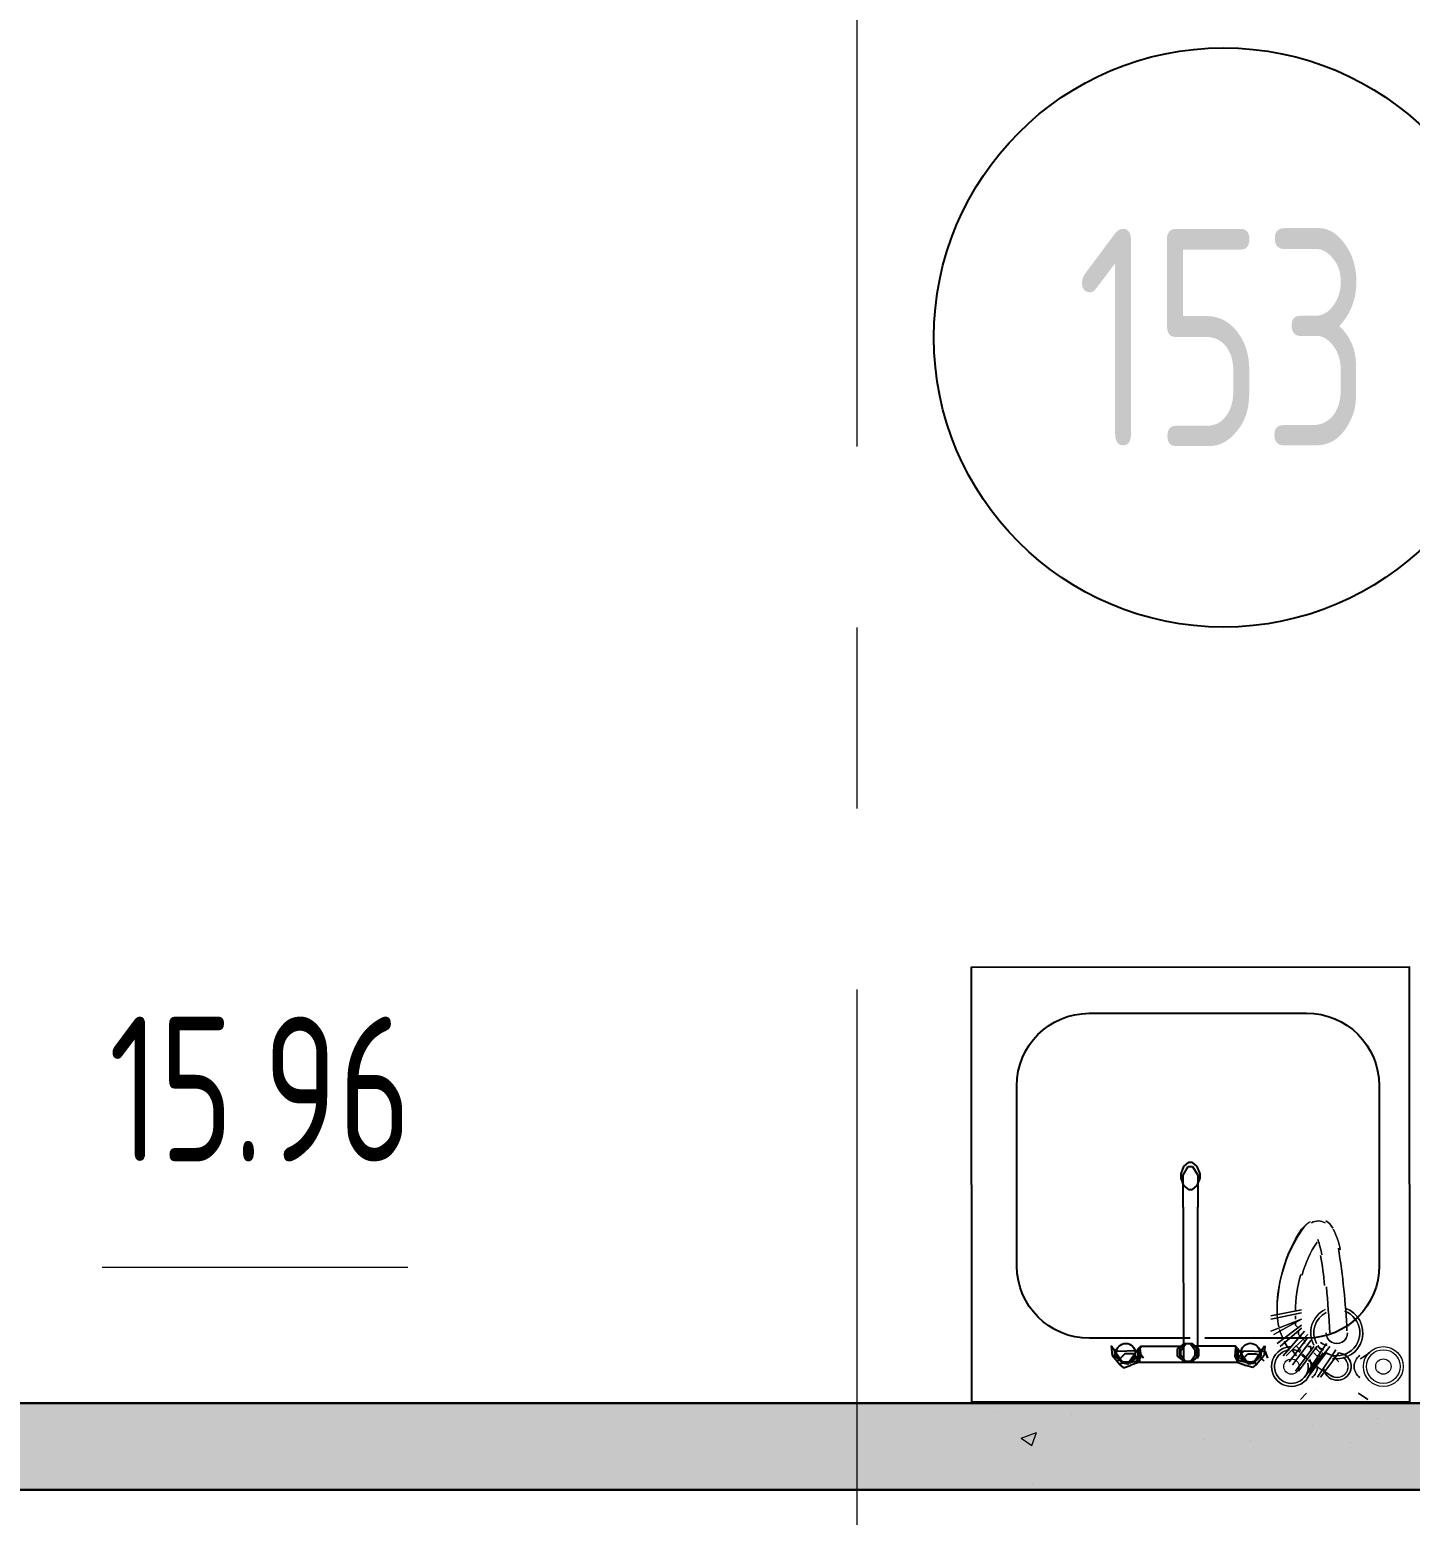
# Model space of a CAD drawing. Header units: millimetres. Extents: x -391859 to 9713180, y -178574 to 166066.
# Drawn here: x -216376 to -214470, y 115637 to 117689 of the extents above; entities that cross this region are included whole.
import ezdxf
from ezdxf import colors
from ezdxf.entities.mleader import LeaderData, LeaderLine
from ezdxf.enums import TextEntityAlignment as Align
from ezdxf.math import Vec2, Vec3

# ---------------------------------------------------------------- set-up
doc = ezdxf.new("R2010")
doc.units = ezdxf.units.MM
doc.header["$MEASUREMENT"] = 0
doc.linetypes.add('CENTER', pattern=[2, 1.25, -0.25, 0.25, -0.25])
doc.layers.get('0').update_dxf_attribs({"lineweight": 9})
for name, color, linetype, lineweight in [('_АР ТЕКСТ', 7, 'Continuous', 25), ('АР_Маркер экспликации', 7, 'Continuous', 13), ('АР_Номер помещения', 7, 'Continuous', 25), ('АР_Оси', 7, 'Continuous', 9), ('АР_Отметки', 7, 'Continuous', 15), ('АР_Перегородки газоблок', 7, 'Continuous', 30), ('АР_Перегородки газоблок_Штрих', 7, 'Continuous', 5), ('АР_Помещения_площадь', 7, 'Continuous', 9), ('ТХ_пищеблок', 7, 'Continuous', 20)]:
    doc.layers.add(name, color=color, linetype=linetype, lineweight=lineweight)
doc.styles.add('ISOCPEUR', font='isocpeur.ttf', dxfattribs={"width": 0.7})
doc.styles.get("Standard").update_dxf_attribs({"font": 'isocpeur.ttf'})

# ---------------------------------------------------------------- blocks, each defined once
blk = doc.blocks.new('*U52')
at = {"layer": 'АР_Номер помещения', "color": 7}
blk.add_circle((2520.3, -1416.1), 400, dxfattribs=at)
at = {"layer": 'АР_Помещения_площадь', "color": 7}
blk.add_line((1394.2, -2700.6), (971.9, -2700.6), dxfattribs=at)
at = {"color": 7, "style": 'ISOCPEUR', "width": 0.7, "flags": 1}
blk.add_attdef('КАТЕГОРИЯ', (-499.2, -2092.2), '', height=250, dxfattribs=at)
at = {"layer": 'АР_Номер помещения', "color": 7, "style": 'ISOCPEUR', "width": 0.7}
blk.add_attdef('НОМЕР_ПОМЕЩЕНИЯ', text='', height=300, dxfattribs=at).set_placement((2520.3, -1416.1), align=Align.MIDDLE_CENTER)
at = {"layer": 'АР_Помещения_площадь', "color": 7, "lineweight": 30, "width": 0.7, "flags": 104}
blk.add_attdef('ИМЯ_ПОМЕЩЕНИЯ', text='', height=100, dxfattribs=at).set_placement((157.6, 1217.1), align=Align.MIDDLE_CENTER)
at = {"layer": 'АР_Помещения_площадь', "color": 7, "style": 'ISOCPEUR', "width": 0.7}
blk.add_attdef('ПЛОЩАДЬ_ПОМЕЩЕНИЯ', text='', height=200, dxfattribs=at).set_placement((1399.1, -2454.1), align=Align.MIDDLE_RIGHT)
blk = doc.blocks.new('_DotSmall')
at = {"color": 0, "linetype": 'ByBlock', "const_width": 0.5}
blk.add_lwpolyline([(-0.0625, 0, 1), (0.0625, 0, 1)], format="xyb", close=True, dxfattribs=at)

msp = doc.modelspace()

# ---------------------------------------------------------------- hatches: boundary and pattern name
at = {"layer": 'АР_Перегородки газоблок_Штрих', "ltscale": 100}
h = msp.add_hatch(dxfattribs=at)
h.set_pattern_fill('AR-CONC', color=256, scale=30)
h.set_pattern_definition([(50, (0, 0), (215.17805, -18.82564), [22.5, -247.5]), (355, (0, 0), (-41.6254, 225.65764), [18, -198]), (100.45144, (17.93, -1.57), (173.55265, 206.832), [19.12206, -210.34263]), (46.1842, (0, 60), (320.1724, -49.65578), [33.75, -371.25]), (96.63564, (26.68, 55.86), (280.3986, 292.23558), [28.6831, -315.51413]), (351.18416, (0, 60), (280.3986, 292.2356), [27, -297]), (21, (30, 45), (179.07212, -120.78567), [22.5, -247.5]), (326, (30, 45), (72.9946, 217.54501), [18, -198]), (71.45144, (44.92, 34.93), (252.06671, 96.75935), [19.12206, -210.34263]), (37.5, (0, 0), (3.647957, 99.868156), [0, -195.6, 0, -201, 0, -198.75]), (7.5, (0, 0), (78.92086, 118.323514), [0, -114.6, 0, -191.1, 0, -75.75]), (327.5, (-66.9, 0), (160.14673, -6.766462), [0, -75, 0, -234, 0, -310.5]), (317.5, (-96.9, 0), (174.95585, 30.031495), [0, -97.5, 0, -155.4, 0, -220.5])])
h.paths.add_polyline_path([(-212900.818, 116002.265), (-212785.354, 116002.265), (-212785.354, 116122.265), (-213020.818, 116122.265), (-213020.818, 115791.954), (-217983.915, 115791.924), (-217983.915, 115671.924), (-212900.818, 115671.954)])

# ---------------------------------------------------------------- linework, layer by layer
at = {"layer": 'АР_Оси', "linetype": 'CENTER', "ltscale": 1000}
msp.add_line((-215233.915, 134363.151), (-215233.915, 78630.803), dxfattribs=at)
at = {"layer": 'АР_Перегородки газоблок', "ltscale": 100}
for p, q in [((-217983.915, 115791.924), (-213020.818, 115791.954)), ((-217983.914, 115671.924), (-212900.818, 115671.954))]:
    msp.add_line(p, q, dxfattribs=at)
at = {"layer": 'АР_Перегородки газоблок_Штрих', "linetype": 'Continuous', "ltscale": 100}
for p, q in [((-214964.736, 115790.425), (-214964.736, 115790.425)), ((-215039.838, 115780.537), (-215039.838, 115780.537)), ((-214936.983, 115775.994), (-214936.983, 115775.994)), ((-214515.187, 115770.187), (-214515.187, 115770.187)), ((-215006.772, 115743.28), (-214985.766, 115751.343)), ((-214991.847, 115733.214), (-214985.764, 115751.343)), ((-214603.902, 115760.919), (-214603.902, 115760.919)), ((-215006.772, 115743.28), (-214991.849, 115733.214)), ((-214755.434, 115741.714), (-214755.434, 115741.714)), ((-214690.143, 115740.155), (-214690.143, 115740.155)), ((-214551.851, 115736.849), (-214551.851, 115736.849)), ((-214990.604, 115678.909), (-214990.604, 115678.909))]:
    msp.add_line(p, q, dxfattribs=at)
at = {"layer": 'ТХ_пищеблок', "linetype": 'ByBlock', "lineweight": -2, "ltscale": 100}
for p, q in [((-214786.063, 116108.639, 0), (-214782.072, 116118.643, 0)), ((-214783.061, 116106.642, 0), (-214776.072, 116118.648, 0)), ((-214782.072, 116118.643, 0), (-214775.077, 116124.649, 0)), ((-214776.072, 116118.648, 0), (-214770.072, 116118.653, 0)), ((-214775.077, 116124.649, 0), (-214771.077, 116124.652, 0)), ((-214771.077, 116124.652, 0), (-214764.072, 116118.658, 0)), ((-214770.072, 116118.653, 0), (-214763.061, 116106.659, 0)), ((-214764.072, 116118.658, 0), (-214760.063, 116108.662, 0)), ((-214786.058, 116102.639, 0), (-214786.063, 116108.639, 0)), ((-214782.049, 116092.643, 0), (-214786.058, 116102.639, 0)), ((-214783.023, 116062.642, 0), (-214783.061, 116106.642, 0)), ((-214760.058, 116102.662, 0), (-214764.049, 116092.658, 0)), ((-214763.061, 116106.659, 0), (-214763.023, 116062.659, 0)), ((-214760.063, 116108.662, 0), (-214760.058, 116102.662, 0)), ((-214775.044, 116086.649, 0), (-214782.049, 116092.643, 0)), ((-214771.044, 116086.652, 0), (-214775.044, 116086.649, 0)), ((-214764.049, 116092.658, 0), (-214771.044, 116086.652, 0)), ((-214783.023, 116062.642, 0), (-214782.839, 115853.671, 0)), ((-214762.839, 115853.621, 0), (-214763.023, 116062.659, 0)), ((-214866.352, 115846.826, 0), (-214882.307, 115870.856, 0)), ((-214882.307, 115870.856, 0), (-214881.331, 115857.854, 0)), ((-214866.352, 115846.826, 0), (-214882.307, 115870.856, 0)), ((-214844.313, 115867.786, 0), (-214841.307, 115870.78, 0)), ((-214844.313, 115867.786, 0), (-214841.307, 115870.78, 0)), ((-214841.307, 115870.78, 0), (-214842.313, 115867.782, 0)), ((-214841.307, 115870.78, 0), (-214842.313, 115867.782, 0)), ((-214841.415, 115870.457, 0), (-214786.299, 115870.505, 0)), ((-214782.302, 115873.67, 0), (-214791.315, 115866.687, 0)), ((-214782.302, 115873.67, 0), (-214791.315, 115866.687, 0)), ((-214781.302, 115873.669, 0), (-214788.315, 115866.682, 0)), ((-214781.302, 115873.669, 0), (-214788.315, 115866.682, 0)), ((-214786.389, 115864.456, 0), (-214779.37, 115873.649, 0)), ((-214770.302, 115873.648, 0), (-214782.302, 115873.67, 0)), ((-214770.302, 115873.648, 0), (-214782.302, 115873.67, 0)), ((-214766.335, 115864.474, 0), (-214773.37, 115873.654, 0)), ((-214764.315, 115866.637, 0), (-214771.302, 115873.65, 0)), ((-214764.315, 115866.637, 0), (-214771.302, 115873.65, 0)), ((-214761.315, 115866.632, 0), (-214770.302, 115873.648, 0)), ((-214761.315, 115866.632, 0), (-214770.302, 115873.648, 0)), ((-214711.182, 115870.571, 0), (-214766.299, 115870.523, 0)), ((-214711.291, 115870.894, 0), (-214710.28, 115867.898, 0)), ((-214708.28, 115867.905, 0), (-214711.291, 115870.894, 0)), ((-214711.291, 115870.894, 0), (-214710.28, 115867.898, 0)), ((-214708.28, 115867.905, 0), (-214711.291, 115870.894, 0)), ((-214686.205, 115846.985, 0), (-214670.292, 115871.042, 0)), ((-214686.205, 115846.985, 0), (-214670.292, 115871.042, 0)), ((-214670.292, 115871.042, 0), (-214671.245, 115858.039, 0)), ((-214870.355, 115844.834, 0), (-214881.331, 115857.854, 0)), ((-214870.355, 115844.834, 0), (-214881.331, 115857.854, 0)), ((-214875.83, 115862.949, 0), (-214878.847, 115853.954, 0)), ((-214875.83, 115862.949, 0), (-214878.847, 115853.954, 0)), ((-214877.333, 115856.847, 0), (-214877.315, 115866.847, 0)), ((-214877.333, 115856.847, 0), (-214877.315, 115866.847, 0)), ((-214877.333, 115856.847, 0), (-214867.35, 115847.828, 0)), ((-214877.333, 115856.847, 0), (-214867.35, 115847.828, 0)), ((-214845.828, 115863.893, 0), (-214875.83, 115862.949, 0)), ((-214845.828, 115863.893, 0), (-214875.83, 115862.949, 0)), ((-214863.836, 115859.926, 0), (-214873.854, 115849.945, 0)), ((-214863.836, 115859.926, 0), (-214873.854, 115849.945, 0)), ((-214870.355, 115844.834, 0), (-214868.35, 115847.83, 0)), ((-214870.355, 115844.834, 0), (-214868.35, 115847.83, 0)), ((-214868.35, 115847.83, 0), (-214866.352, 115846.826, 0)), ((-214868.35, 115847.83, 0), (-214866.352, 115846.826, 0)), ((-214867.35, 115847.828, 0), (-214855.35, 115847.806, 0)), ((-214867.35, 115847.828, 0), (-214855.35, 115847.806, 0)), ((-214851.836, 115859.904, 0), (-214863.836, 115859.926, 0)), ((-214851.836, 115859.904, 0), (-214863.836, 115859.926, 0)), ((-214859.354, 115845.813, 0), (-214858.35, 115847.812, 0)), ((-214859.354, 115845.813, 0), (-214858.35, 115847.812, 0)), ((-214844.313, 115867.786, 0), (-214858.35, 115847.812, 0)), ((-214844.313, 115867.786, 0), (-214858.35, 115847.812, 0)), ((-214858.35, 115847.812, 0), (-214847.346, 115849.791, 0)), ((-214858.35, 115847.812, 0), (-214847.346, 115849.791, 0)), ((-214845.35, 115847.787, 0), (-214856.357, 115843.808, 0)), ((-214845.35, 115847.787, 0), (-214856.357, 115843.808, 0)), ((-214855.35, 115847.806, 0), (-214845.333, 115856.787, 0)), ((-214855.35, 115847.806, 0), (-214845.333, 115856.787, 0)), ((-214841.854, 115849.885, 0), (-214851.836, 115859.904, 0)), ((-214841.854, 115849.885, 0), (-214851.836, 115859.904, 0)), ((-214847.346, 115849.791, 0), (-214842.329, 115858.782, 0)), ((-214847.346, 115849.791, 0), (-214842.329, 115858.782, 0)), ((-214837.847, 115853.878, 0), (-214845.828, 115863.893, 0)), ((-214837.847, 115853.878, 0), (-214845.828, 115863.893, 0)), ((-214845.35, 115847.787, 0), (-214841.333, 115856.78, 0)), ((-214845.35, 115847.787, 0), (-214841.333, 115856.78, 0)), ((-214707.208, 115847.909, 0), (-214845.35, 115847.787, 0)), ((-214845.333, 115856.787, 0), (-214845.315, 115866.787, 0)), ((-214845.333, 115856.787, 0), (-214845.315, 115866.787, 0)), ((-214842.329, 115858.782, 0), (-214844.313, 115867.786, 0)), ((-214842.329, 115858.782, 0), (-214844.313, 115867.786, 0)), ((-214841.333, 115856.78, 0), (-214842.313, 115867.782, 0)), ((-214841.333, 115856.78, 0), (-214842.313, 115867.782, 0)), ((-214791.315, 115866.687, 0), (-214791.333, 115856.687, 0)), ((-214791.315, 115866.687, 0), (-214791.333, 115856.687, 0)), ((-214791.333, 115856.687, 0), (-214782.346, 115849.671, 0)), ((-214791.333, 115856.687, 0), (-214782.346, 115849.671, 0)), ((-214788.315, 115866.682, 0), (-214788.335, 115855.682, 0)), ((-214788.315, 115866.682, 0), (-214788.335, 115855.682, 0)), ((-214788.335, 115855.682, 0), (-214781.348, 115848.669, 0)), ((-214788.335, 115855.682, 0), (-214781.348, 115848.669, 0)), ((-214786.384, 115858.623, 0), (-214786.389, 115864.456, 0)), ((-214786.33, 115858.678, 0), (-214779.348, 115848.665, 0)), ((-214786.33, 115858.678, 0), (-214779.348, 115848.665, 0)), ((-214782.346, 115849.671, 0), (-214770.346, 115849.648, 0)), ((-214782.346, 115849.671, 0), (-214770.346, 115849.648, 0)), ((-214781.348, 115848.669, 0), (-214771.348, 115848.65, 0)), ((-214781.348, 115848.669, 0), (-214771.348, 115848.65, 0)), ((-214773.348, 115848.654, 0), (-214766.33, 115858.641, 0)), ((-214773.348, 115848.654, 0), (-214766.33, 115858.641, 0)), ((-214771.348, 115848.65, 0), (-214764.335, 115855.637, 0)), ((-214771.348, 115848.65, 0), (-214764.335, 115855.637, 0)), ((-214770.346, 115849.648, 0), (-214761.333, 115856.632, 0)), ((-214770.346, 115849.648, 0), (-214761.333, 115856.632, 0)), ((-214766.33, 115858.641, 0), (-214766.335, 115864.474, 0)), ((-214764.335, 115855.637, 0), (-214764.315, 115866.637, 0)), ((-214764.335, 115855.637, 0), (-214764.315, 115866.637, 0)), ((-214761.333, 115856.632, 0), (-214761.315, 115866.632, 0)), ((-214761.333, 115856.632, 0), (-214761.315, 115866.632, 0)), ((-214711.241, 115856.894, 0), (-214710.28, 115867.898, 0)), ((-214711.241, 115856.894, 0), (-214710.28, 115867.898, 0)), ((-214707.208, 115847.909, 0), (-214711.241, 115856.894, 0)), ((-214707.208, 115847.909, 0), (-214711.241, 115856.894, 0)), ((-214710.248, 115858.898, 0), (-214708.28, 115867.905, 0)), ((-214710.248, 115858.898, 0), (-214708.28, 115867.905, 0)), ((-214705.215, 115849.916, 0), (-214710.248, 115858.898, 0)), ((-214705.215, 115849.916, 0), (-214710.248, 115858.898, 0)), ((-214708.28, 115867.905, 0), (-214694.208, 115847.956, 0)), ((-214708.28, 115867.905, 0), (-214694.208, 115847.956, 0)), ((-214707.831, 115853.992, 0), (-214699.867, 115864.021, 0)), ((-214707.831, 115853.992, 0), (-214699.867, 115864.021, 0)), ((-214707.241, 115856.909, 0), (-214707.277, 115866.909, 0)), ((-214707.241, 115856.909, 0), (-214707.277, 115866.909, 0)), ((-214697.208, 115847.945, 0), (-214707.241, 115856.909, 0)), ((-214697.208, 115847.945, 0), (-214707.241, 115856.909, 0)), ((-214707.208, 115847.909, 0), (-214696.194, 115843.949, 0)), ((-214707.208, 115847.909, 0), (-214696.194, 115843.949, 0)), ((-214694.208, 115847.956, 0), (-214705.215, 115849.916, 0)), ((-214694.208, 115847.956, 0), (-214705.215, 115849.916, 0)), ((-214703.817, 115850.007, 0), (-214693.853, 115860.043, 0)), ((-214703.817, 115850.007, 0), (-214693.853, 115860.043, 0)), ((-214699.867, 115864.021, 0), (-214669.864, 115863.13, 0)), ((-214699.867, 115864.021, 0), (-214669.864, 115863.13, 0)), ((-214685.208, 115847.988, 0), (-214697.208, 115847.945, 0)), ((-214685.208, 115847.988, 0), (-214697.208, 115847.945, 0)), ((-214693.201, 115845.96, 0), (-214694.208, 115847.956, 0)), ((-214693.201, 115845.96, 0), (-214694.208, 115847.956, 0)), ((-214693.853, 115860.043, 0), (-214681.853, 115860.086, 0)), ((-214693.853, 115860.043, 0), (-214681.853, 115860.086, 0)), ((-214684.208, 115847.992, 0), (-214686.205, 115846.985, 0)), ((-214684.208, 115847.992, 0), (-214686.205, 115846.985, 0)), ((-214675.241, 115857.025, 0), (-214685.208, 115847.988, 0)), ((-214675.241, 115857.025, 0), (-214685.208, 115847.988, 0)), ((-214682.197, 115844.999, 0), (-214684.208, 115847.992, 0)), ((-214682.197, 115844.999, 0), (-214684.208, 115847.992, 0)), ((-214682.197, 115844.999, 0), (-214671.245, 115858.039, 0)), ((-214682.197, 115844.999, 0), (-214671.245, 115858.039, 0)), ((-214681.853, 115860.086, 0), (-214671.817, 115850.123, 0)), ((-214681.853, 115860.086, 0), (-214671.817, 115850.123, 0)), ((-214675.241, 115857.025, 0), (-214675.277, 115867.024, 0)), ((-214675.241, 115857.025, 0), (-214675.277, 115867.024, 0)), ((-214669.864, 115863.13, 0), (-214666.831, 115854.141, 0)), ((-214669.864, 115863.13, 0), (-214666.831, 115854.141, 0)), ((-214870.355, 115844.834, 0), (-214865.363, 115840.825, 0)), ((-214870.355, 115844.834, 0), (-214865.363, 115840.825, 0)), ((-214859.354, 115845.813, 0), (-214866.352, 115846.826, 0)), ((-214859.354, 115845.813, 0), (-214866.352, 115846.826, 0)), ((-214865.363, 115840.825, 0), (-214856.357, 115843.808, 0)), ((-214865.363, 115840.825, 0), (-214856.357, 115843.808, 0)), ((-214687.183, 115840.981, 0), (-214696.194, 115843.949, 0)), ((-214687.183, 115840.981, 0), (-214696.194, 115843.949, 0)), ((-214693.201, 115845.96, 0), (-214686.205, 115846.985, 0)), ((-214693.201, 115845.96, 0), (-214686.205, 115846.985, 0)), ((-214682.197, 115844.999, 0), (-214687.183, 115840.981, 0)), ((-214682.197, 115844.999, 0), (-214687.183, 115840.981, 0))]:
    msp.add_line(p, q, dxfattribs=at)
at = {"layer": 'ТХ_пищеблок', "linetype": 'ByBlock', "lineweight": -2, "ltscale": 100, "elevation": 0}
msp.add_lwpolyline([(-215075.293, 115793.561), (-214470.293, 115794.093), (-214470.821, 116394.092), (-215075.821, 116393.561), (-215075.293, 115793.561)], dxfattribs=at)
msp.add_lwpolyline([(-214773.373, 115881.555), (-214912.57, 115881.432, -0.41421356), (-215012.658, 115981.344), (-215012.877, 116230.162, -0.41421356), (-214912.965, 116330.25), (-214612.712, 116330.514, -0.41421356), (-214512.624, 116230.602), (-214512.405, 115981.784, -0.41421356), (-214612.317, 115881.696), (-214753.373, 115881.572)], format="xyb", dxfattribs=at)
at = {"layer": 'ТХ_пищеблок', "lineweight": 0, "elevation": 0}
for points in [[(-214619.724, 116032.032, -0.09840242), (-214607.902, 116042.335, 0.09840242), (-214619.173, 116030.938, 0.15388515), (-214653.462, 115915.063, -0.15388515), (-214619.724, 116032.032)], [(-214579.598, 115829.697, -0.01635872), (-214599.218, 115842.653, 0.01635872), (-214578.248, 115829.981, 1.00010927), (-214562.187, 115854.856, -1.00010927), (-214579.598, 115829.697)]]:
    msp.add_lwpolyline(points, format="xyb", dxfattribs=at)
for points in [[(-214586.969, 116040.942, 0.2632025), (-214605.717, 116040.976, -0.2632025)], [(-214576.647, 116033.661, 0.12844582), (-214586.303, 116043.647, -0.12844582)], [(-214598.105, 116014.126, 0.08656164), (-214619.045, 115968.544, -0.08656164)], [(-214591.647, 115996.833, 0.04864184), (-214597.402, 116017.837, -0.04864184)], [(-214566.159, 116003.615, 0.07679291), (-214575.933, 116032.328, -0.07679291)], [(-214587.809, 115954.256, 0.02168797), (-214593.453, 115995.946, -0.02168797)], [(-214557.042, 115891.512, 0.03015253), (-214568.852, 116005.91, -0.03015253)], [(-214620.552, 115969.563, 0.07349664), (-214628.109, 115918.793, -0.07349664)], [(-214580.583, 115888.989, 0.00853105), (-214585.437, 115952.596, -0.00853105)], [(-214653.329, 115913.107, 0.04370781), (-214650.993, 115897.426, -0.04370781)], [(-214587.028, 115921.179, 0.42310274), (-214602.675, 115872.009, -0.42310274)], [(-214585.82, 115917.043, 0.41377937), (-214599.065, 115874.202, -0.41377937)], [(-214587.857, 115862.11, 1.10870739), (-214559.974, 115918.767, -1.10870739)], [(-214576.959, 115853.523, 0.92184374), (-214559.35, 115923.008, -0.92184374)], [(-214650.026, 115893.723, 0.0388219), (-214645.151, 115880.551, -0.0388219)], [(-214585.797, 115888.989, 1.00004927), (-214556.178, 115888.989, -1.00004927)], [(-214632.537, 115869.902, 3.34951428), (-214608.028, 115852.333, -3.34951428)], [(-214643.454, 115877.061, 0.03044554), (-214637.86, 115867.617, -0.03044554)], [(-214627.613, 115871.493, 0.02007072), (-214620.458, 115864.419, -0.02007072)], [(-214600.417, 115868.317, 0.07123573), (-214593.425, 115860.882, -0.07123573)], [(-214597.331, 115871.295, 0.07580068), (-214590.871, 115864.255, -0.07580068)], [(-214593.66, 115875.487, 0.07149662), (-214584.298, 115871.301, -0.07149662)], [(-214636.242, 115865.554, 2.57340025), (-214610.868, 115847.013, -2.57340025)], [(-214633.277, 115865.562, 0.02104874), (-214626.684, 115857.387, -0.02104874)], [(-214621.438, 115862.212, 0.12112211), (-214632.006, 115865.635, -0.12112211)], [(-214620.409, 115858.89, 0.00686651), (-214612.988, 115852.915, -0.00686651)], [(-214612.314, 115851.637, 0.11157132), (-214618.346, 115859.924, -0.11157132)], [(-214609.979, 115850.584, 0.00687827), (-214602.282, 115844.851, -0.00687827)], [(-214588.014, 115835.656, 1.87914847), (-214569.798, 115861.451, -1.87914847)], [(-214587.101, 115833.623, 1.63957321), (-214567.569, 115861.289, -1.63957321)], [(-214539.257, 115857.709, 0.50296208), (-214539.257, 115827.145, -0.50296208)], [(-214605.407, 115827.137, 0.23260256), (-214597.72, 115842.082, -0.23260256)], [(-214589.152, 115840.426, 0.03991135), (-214588.598, 115837.455, -0.03991135)]]:
    msp.add_lwpolyline(points, format="xyb", close=True, dxfattribs=at)
for points in [[(-214619.646, 115920.723), (-214661.958, 115912.26)], [(-214661.958, 115908.029), (-214619.646, 115916.492)], [(-214628.108, 115912.26), (-214628.108, 115908.029)], [(-214619.646, 115908.029), (-214661.958, 115891.104), (-214619.646, 115908.029), (-214657.727, 115886.873)], [(-214619.646, 115899.567), (-214653.495, 115874.18)], [(-214649.264, 115869.949), (-214619.646, 115895.336)], [(-214615.415, 115891.104), (-214645.033, 115857.255)], [(-214628.108, 115903.798), (-214628.108, 115899.567), (-214623.877, 115895.336), (-214628.108, 115899.567)], [(-214623.877, 115891.104), (-214623.877, 115886.873), (-214619.646, 115882.642), (-214615.415, 115878.411), (-214615.415, 115874.18), (-214615.415, 115878.411), (-214619.646, 115882.642), (-214623.877, 115886.873)], [(-214640.802, 115857.255), (-214611.183, 115886.873)], [(-214611.183, 115882.642), (-214636.571, 115848.793)], [(-214632.339, 115844.561), (-214606.952, 115878.411)], [(-214602.721, 115869.949), (-214628.108, 115836.099)], [(-214623.877, 115836.099), (-214598.49, 115869.949)], [(-214611.183, 115869.949), (-214606.952, 115869.949), (-214606.952, 115865.717), (-214606.952, 115869.949)], [(-214585.025, 115874.157), (-214610.412, 115836.076)], [(-214606.181, 115836.076), (-214580.794, 115869.926)], [(-214597.719, 115869.926), (-214589.257, 115865.694)], [(-214590.028, 115861.486), (-214615.415, 115827.637)], [(-214611.183, 115827.637), (-214585.796, 115861.486)], [(-214602.721, 115861.486), (-214598.49, 115857.255), (-214594.259, 115857.255), (-214598.49, 115857.255)], [(-214572.332, 115865.694), (-214597.719, 115827.614)], [(-214593.488, 115827.614), (-214568.101, 115861.463)], [(-214576.563, 115857.232), (-214568.101, 115848.77), (-214576.563, 115857.232), (-214585.025, 115861.463)], [(-214538.482, 115853.001), (-214525.789, 115861.463)], [(-214612.764, 115805.527), (-214621.227, 115797.065)], [(-214540.834, 115805.527), (-214528.141, 115797.065)]]:
    msp.add_lwpolyline(points, close=True, dxfattribs=at)
for points in [[(-214661.958, 115912.26), (-214661.958, 115912.26)], [(-214661.958, 115912.26), (-214661.958, 115912.26)], [(-214619.646, 115916.492), (-214619.646, 115916.492)], [(-214619.646, 115916.492), (-214619.646, 115916.492)], [(-214657.727, 115891.104), (-214657.727, 115891.104)], [(-214657.727, 115891.104), (-214657.727, 115891.104)], [(-214619.646, 115908.029), (-214619.646, 115908.029)], [(-214619.646, 115908.029), (-214619.646, 115908.029)], [(-214619.646, 115899.567), (-214619.646, 115899.567)], [(-214619.646, 115899.567), (-214619.646, 115899.567)], [(-214653.495, 115869.949), (-214653.495, 115869.949)], [(-214653.495, 115869.949), (-214653.495, 115869.949)], [(-214648.493, 115874.157), (-214648.493, 115874.157)], [(-214648.493, 115874.157), (-214648.493, 115874.157)], [(-214615.415, 115886.873), (-214615.415, 115886.873)], [(-214615.415, 115886.873), (-214615.415, 115886.873)], [(-214606.952, 115878.411), (-214606.952, 115878.411)], [(-214606.952, 115878.411), (-214606.952, 115878.411)], [(-214598.49, 115869.949), (-214598.49, 115869.949)], [(-214598.49, 115869.949), (-214598.49, 115869.949)], [(-214580.794, 115869.926), (-214580.794, 115869.926)], [(-214580.794, 115869.926), (-214580.794, 115869.926)], [(-214640.031, 115861.463), (-214640.031, 115861.463)], [(-214640.031, 115861.463), (-214640.031, 115861.463)], [(-214627.337, 115853.001), (-214627.337, 115853.001)], [(-214627.337, 115853.001), (-214627.337, 115853.001)], [(-214590.028, 115861.486), (-214590.028, 115861.486)], [(-214590.028, 115861.486), (-214590.028, 115861.486)], [(-214572.332, 115861.463), (-214572.332, 115861.463)], [(-214572.332, 115861.463), (-214572.332, 115861.463)], [(-214618.875, 115844.539), (-214618.875, 115844.539)], [(-214618.875, 115844.539), (-214618.875, 115844.539)], [(-214606.181, 115836.076), (-214606.181, 115836.076)], [(-214606.181, 115836.076), (-214606.181, 115836.076)], [(-214600.071, 115809.758), (-214600.071, 115809.758)], [(-214600.071, 115809.758), (-214600.071, 115809.758)]]:
    msp.add_lwpolyline(points, dxfattribs=at)
at = {"layer": 'ТХ_пищеблок', "linetype": 'ByBlock', "lineweight": -2, "ltscale": 100}
for centre in [(-214862.325, 115861.319, 0), (-214862.325, 115861.319, 0), (-214690.257, 115861.47, 0), (-214690.257, 115861.47, 0)]:
    msp.add_circle(centre, 13, dxfattribs=at)
at = {"layer": 'ТХ_пищеблок', "lineweight": 0}
for centre, radius in [((-214506.751, 115842.424, 0), 27.504), ((-214506.751, 115842.424, 0), 27.504), ((-214633.687, 115842.428, 0), 10.583), ((-214633.687, 115842.428, 0), 10.583), ((-214506.747, 115842.421, 0), 23.27), ((-214506.747, 115842.421, 0), 23.27), ((-214506.752, 115842.428, 0), 10.583), ((-214506.752, 115842.428, 0), 10.583)]:
    msp.add_circle(centre, radius, dxfattribs=at)

# ---------------------------------------------------------------- block references
at = {"layer": 'АР_Маркер экспликации'}
ref = msp.add_blockref('*U52', (-217247.641, 118679.838), dxfattribs=at)
ref.add_attrib('НОМЕР_ПОМЕЩЕНИЯ', '153', dxfattribs={"layer": 'АР_Номер помещения', "color": 7, "height": 300, "style": 'ISOCPEUR', "width": 0.7}).set_placement((-214727.324, 117263.772), align=Align.MIDDLE_CENTER)
ref.add_attrib('ПЛОЩАДЬ_ПОМЕЩЕНИЯ', '15.96', dxfattribs={"layer": 'АР_Помещения_площадь', "color": 7, "height": 200, "style": 'ISOCPEUR', "width": 0.7}).set_placement((-215848.521, 116225.741), align=Align.MIDDLE_RIGHT)

# ---------------------------------------------------------------- leaders
at = {"layer": '_АР ТЕКСТ'}
ml = msp.add_multileader_mtext('Standard', dxfattribs=at)
ml.set_content('{\\W0.8;-2,550}', color=256, style='ISOCPEUR')
ml.set_leader_properties(color=256, linetype='Continuous', lineweight=-1)
ml.set_arrow_properties(name='DOTSMALL')
ml.build(insert=Vec2(0, 0))
ml.multileader.update_dxf_attribs({"has_text_frame": 1, "text_left_attachment_type": 4, "text_right_attachment_type": 4, "dogleg_length": 100, "arrow_head_size": 180})
ctx = ml.context
ctx.base_point, ctx.char_height, ctx.arrow_head_size, ctx.landing_gap_size, ctx.plane_origin = Vec3(-302775.822, 123943.264, -1.962), 250, 180, 50, Vec3(-302295.489, 121699.245, -1.962)
ctx.left_attachment, ctx.right_attachment = 4, 4
notes = []
notes.append((ctx, [(0, (0, 0, 0), (0, 0), (1, 0), 1, [])]))
ctx.mtext.insert, ctx.mtext.width, ctx.mtext.defined_height, ctx.mtext.line_spacing_style, ctx.mtext.flow_direction = Vec3(-302725.822, 124276.597, -1.962), 801.08641, 330.71, 2, 5
ml = msp.add_multileader_mtext('Standard', dxfattribs=at)
ml.set_content('{\\W0.8;-2,550}', color=256, style='ISOCPEUR')
ml.set_leader_properties(color=256, linetype='Continuous', lineweight=-1)
ml.set_arrow_properties(name='DOTSMALL')
ml.build(insert=Vec2(0, 0))
ml.multileader.update_dxf_attribs({"has_text_frame": 1, "text_left_attachment_type": 4, "text_right_attachment_type": 4, "dogleg_length": 100, "arrow_head_size": 180})
ctx = ml.context
ctx.base_point, ctx.char_height, ctx.arrow_head_size, ctx.landing_gap_size, ctx.plane_origin = Vec3(-314736.015, 120073.276, -1.962), 250, 180, 50, Vec3(-314255.682, 117829.258, -1.962)
ctx.left_attachment, ctx.right_attachment = 4, 4
notes.append((ctx, [(0, (0, 0, 0), (0, 0), (1, 0), 1, [])]))
ctx.mtext.insert, ctx.mtext.width, ctx.mtext.defined_height, ctx.mtext.line_spacing_style, ctx.mtext.flow_direction = Vec3(-314686.015, 120406.61, -1.962), 801.08641, 330.71, 2, 5
at = {"layer": 'АР_Отметки'}
ml = msp.add_multileader_mtext('Standard', dxfattribs=at)
ml.set_content('{\\W0.8;-2,250}', color=256, style='ISOCPEUR')
ml.set_leader_properties(color=256, linetype='Continuous', lineweight=-1)
ml.set_arrow_properties(name='DOTSMALL')
ml.build(insert=Vec2(0, 0))
ml.multileader.update_dxf_attribs({"has_text_frame": 1, "text_left_attachment_type": 4, "text_right_attachment_type": 4, "dogleg_length": 100, "arrow_head_size": 180})
ctx = ml.context
ctx.base_point, ctx.char_height, ctx.arrow_head_size, ctx.landing_gap_size, ctx.plane_origin = Vec3(-296774.143, 128156.954), 250, 180, 50, Vec3(-296855.536, 126878.835)
ctx.left_attachment, ctx.right_attachment = 4, 4
notes.append((ctx, [(0, (0, 0, 0), (0, 0), (1, 0), 1, [])]))
ctx.mtext.insert, ctx.mtext.width, ctx.mtext.defined_height, ctx.mtext.line_spacing_style, ctx.mtext.flow_direction = Vec3(-296724.143, 128490.288), 769.98896, 343.888, 2, 5
ml = msp.add_multileader_mtext('Standard', dxfattribs=at)
ml.set_content('{\\W0.8;-2,250}', color=256, style='ISOCPEUR')
ml.set_leader_properties(color=256, linetype='Continuous', lineweight=-1)
ml.set_arrow_properties(name='DOTSMALL')
ml.build(insert=Vec2(0, 0))
ml.multileader.update_dxf_attribs({"has_text_frame": 1, "text_left_attachment_type": 4, "text_right_attachment_type": 4, "dogleg_length": 100, "arrow_head_size": 180})
ctx = ml.context
ctx.base_point, ctx.char_height, ctx.arrow_head_size, ctx.landing_gap_size, ctx.plane_origin = Vec3(-298305.796, 120267.042, 0), 250, 180, 50, Vec3(-302964.305, 116414.735, 0)
ctx.left_attachment, ctx.right_attachment = 4, 4
notes.append((ctx, [(0, (0, 0, 0), (0, 0), (1, 0), 1, [])]))
ctx.mtext.insert, ctx.mtext.width, ctx.mtext.defined_height, ctx.mtext.line_spacing_style, ctx.mtext.flow_direction = Vec3(-298255.796, 120600.375, 0), 769.98896, 343.888, 2, 5
ml = msp.add_multileader_mtext('Standard', dxfattribs=at)
ml.set_content('{\\W0.8;-2,250}', color=256, style='ISOCPEUR')
ml.set_leader_properties(color=256, linetype='Continuous', lineweight=-1)
ml.set_arrow_properties(name='DOTSMALL')
ml.build(insert=Vec2(0, 0))
ml.multileader.update_dxf_attribs({"has_text_frame": 1, "text_left_attachment_type": 4, "text_right_attachment_type": 4, "dogleg_length": 100, "arrow_head_size": 180})
ctx = ml.context
ctx.base_point, ctx.char_height, ctx.arrow_head_size, ctx.landing_gap_size, ctx.plane_origin = Vec3(-335903.247, 116985.857, 0), 250, 180, 50, Vec3(-337173.964, 115928.763, 0)
ctx.left_attachment, ctx.right_attachment = 4, 4
notes.append((ctx, [(0, (0, 0, 0), (0, 0), (1, 0), 1, [])]))
ctx.mtext.insert, ctx.mtext.width, ctx.mtext.defined_height, ctx.mtext.line_spacing_style, ctx.mtext.flow_direction = Vec3(-335853.247, 117319.19, 0), 769.98896, 343.888, 2, 5
for ctx, leaders in notes:
    for number, flags, end, landing, length, lines in leaders:
        leader = LeaderData()
        leader.index, (leader.has_last_leader_line, leader.has_dogleg_vector, leader.attachment_direction) = number, flags
        leader.last_leader_point, leader.dogleg_vector, leader.dogleg_length = Vec3(end), Vec3(landing), length
        for number, points, colour, breaks in lines:
            line = LeaderLine()
            line.index, line.vertices, line.color, line.breaks = number, Vec3.list(points), colors.encode_raw_color(colour), breaks
            leader.lines.append(line)
        ctx.leaders.append(leader)

doc.saveas('drawing.dxf')
